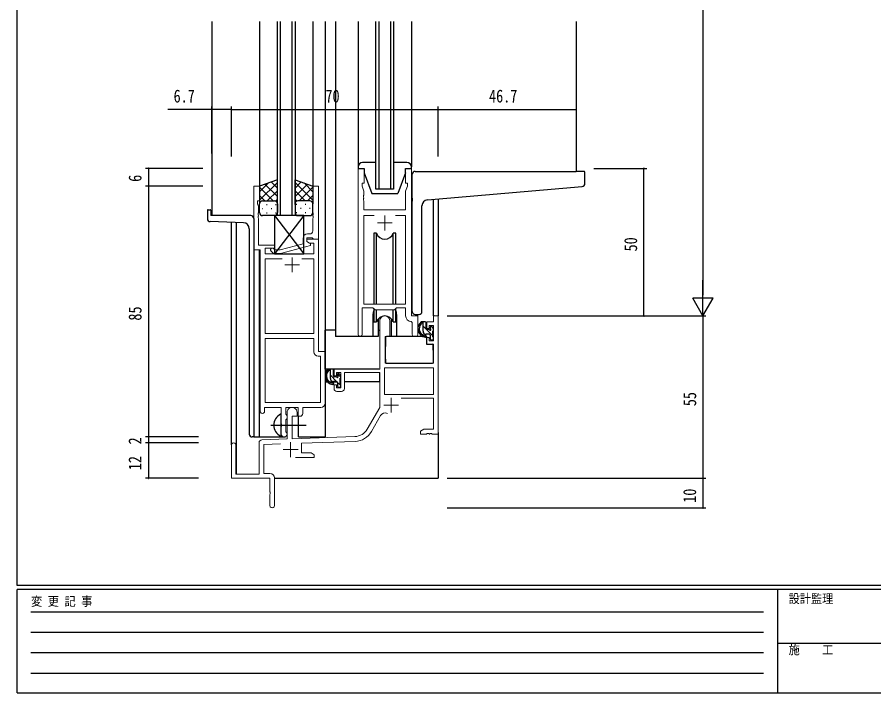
# Model space of a CAD drawing. Units: millimetres, scale not verified. Extents: x -397 to 397, y -282 to 282.
# Drawn here: x -393.9 to -103.7, y -282.1 to -53.1 of the extents above; entities that cross this region are included whole.
import ezdxf
from ezdxf.enums import TextEntityAlignment as Align

# ---------------------------------------------------------------- set-up
doc = ezdxf.new("R2010")
doc.units = ezdxf.units.MM
doc.header["$LTSCALE"] = 2
doc.layers.add('0-2_YKK_11', color=7, linetype='Continuous', lineweight=18)
for name, color, linetype in [('0-3_YKK_12', 2, 'Continuous'), ('0-4_YKK_13', 4, 'Continuous'), ('0-6_YKK_D', 6, 'Continuous'), ('0-7_YKK_ZWAK', 7, 'Continuous')]:
    doc.layers.add(name, color=color, linetype=linetype)
doc.styles.add('ＭＳ ゴシック', font='')
doc.styles.get('ＭＳ ゴシック').set_extended_font_data('MS Gothic')

msp = doc.modelspace()

# ---------------------------------------------------------------- linework, layer by layer
at = {"layer": '0-2_YKK_11'}
for p, q in [((-278.349, -104.393), (-278.349, -160.743)), ((-272.936, -120.323), (-276.419, -120.323)), ((-294.75, -126.593), (-295.55, -126.593)), ((-297.4, -135.023), (-293.38, -135.023)), ((-252.879, -172.023), (-269.419, -172.023)), ((-284.049, -179.993), (-285.549, -179.993)), ((-270.755, -188.145), (-273.891, -193.576)), ((-306.749, -209.263), (-306.749, -218.643))]:
    msp.add_line(p, q, dxfattribs=at)
at = {"layer": '0-2_YKK_11', "color": 2}
for p, q in [((-269.349, -120.393), (-269.349, -125.393)), ((-271.849, -122.893), (-266.849, -122.893)), ((-300.75, -134.593), (-300.75, -139.593)), ((-303.25, -137.093), (-298.25, -137.093)), ((-267.149, -182.093), (-267.149, -187.093)), ((-269.649, -184.593), (-264.649, -184.593)), ((-301.249, -197.193), (-301.249, -202.193)), ((-303.749, -199.693), (-298.749, -199.693))]:
    msp.add_line(p, q, dxfattribs=at)
at = {"layer": '0-2_YKK_11'}
for points in [[(-258.149, -160.428), (-258.149, -154.393), (-260.349, -154.393), (-260.349, -104.393), (-262.349, -104.393), (-262.349, -109.393), (-261.649, -109.393), (-261.649, -110.393), (-262.279, -112.124), (-262.279, -118.393), (-276.419, -118.393), (-276.419, -115.351), (-276.539, -115.168), (-276.539, -114.618), (-276.419, -114.435), (-276.419, -114.351), (-276.539, -114.168), (-276.539, -113.618), (-276.419, -113.435), (-276.419, -112.124), (-277.049, -110.393), (-277.049, -109.393), (-276.349, -109.393), (-276.349, -104.393), (-278.349, -104.393)], [(-311.55, -186.643), (-311.55, -132.023), (-313.75, -132.023), (-313.75, -110.393), (-311.75, -110.393), (-311.75, -115.393), (-312.45, -115.393), (-312.45, -116.393), (-312.12, -117.3), (-312.12, -119.435), (-312.24, -119.618), (-312.24, -120.168), (-312.12, -120.351), (-312.12, -120.435), (-312.24, -120.618), (-312.24, -121.168), (-312.12, -121.351), (-312.12, -130.393), (-306.75, -130.393), (-306.75, -131.393), (-309.92, -131.393), (-309.92, -133.393), (-293.38, -133.393), (-293.38, -129.693), (-294.884, -129.693), (-295.75, -129.193), (-295.75, -128.393), (-291.75, -128.393), (-291.75, -166.393), (-289.55, -166.393), (-289.55, -183.893)], [(-291.75, -128.393), (-291.75, -110.393), (-293.75, -110.393), (-293.75, -119.435), (-293.63, -119.618), (-293.63, -120.168), (-293.75, -120.351), (-293.75, -120.435), (-293.63, -120.618), (-293.63, -121.168), (-293.75, -121.351), (-293.75, -125.593)], [(-272.936, -120.323), (-276.419, -120.323), (-276.419, -150.393), (-262.279, -150.393), (-262.279, -120.323), (-265.761, -120.323)], [(-307.875, -132.417), (-307.099, -133.193), (-304.654, -133.193), (-294.55, -130.486), (-294.55, -129.886), (-295.75, -129.193), (-295.75, -127.893), (-293.95, -127.893), (-293.75, -128.093), (-293.45, -128.393), (-291.75, -128.393)], [(-297.05, -128.093), (-297.05, -129.913), (-304.812, -131.993), (-306.602, -131.993), (-307.026, -131.569)], [(-297.4, -135.023), (-293.38, -135.023), (-293.38, -160.393), (-309.92, -160.393), (-309.92, -135.023), (-304.101, -135.023)], [(-277.049, -160.743), (-277.049, -151.593), (-273.349, -151.593), (-272.619, -152.323), (-266.079, -152.323), (-265.349, -151.593), (-262.279, -151.593), (-262.279, -154.323)], [(-286.549, -178.993), (-286.549, -177.693), (-285.749, -177.693), (-285.749, -178.793), (-284.249, -178.793), (-284.249, -173.593), (-285.749, -173.593), (-285.749, -174.693), (-286.549, -174.693), (-286.549, -172.393), (-271.049, -172.393), (-271.049, -156.093)], [(-267.649, -156.093), (-267.649, -161.393), (-269.249, -161.393), (-269.249, -170.393), (-252.879, -170.393), (-252.879, -163.993), (-255.149, -163.993), (-255.149, -161.693), (-254.349, -161.693), (-254.349, -162.793), (-252.879, -162.793), (-252.879, -157.593), (-254.349, -157.593), (-254.349, -158.693), (-255.149, -158.693), (-255.149, -156.393), (-252.879, -156.393), (-252.879, -154.393), (-251.249, -154.393), (-251.249, -194.393), (-253.29, -194.393), (-253.474, -194.273), (-254.023, -194.273), (-254.207, -194.393), (-254.29, -194.393), (-254.474, -194.273), (-255.023, -194.273), (-255.207, -194.393), (-257.249, -194.393), (-257.249, -193.393), (-256.157, -192.763), (-252.879, -192.763), (-252.879, -182.193), (-263.75, -182.193)], [(-260.365, -156.321), (-260.079, -156.621), (-260.079, -160.428)], [(-309.92, -183.763), (-309.92, -162.023), (-293.38, -162.023), (-293.38, -166.523)], [(-291.88, -168.023), (-291.18, -168.023), (-291.18, -183.763), (-309.92, -183.763), (-309.92, -162.023)], [(-275.303, -192.761), (-271.049, -185.393), (-271.049, -173.593), (-283.049, -173.593), (-283.049, -178.993)], [(-304.45, -194.393), (-304.45, -192.064), (-304.307, -191.872), (-304.307, -190.914), (-304.45, -190.722), (-304.45, -185.393), (-310.05, -185.393), (-310.05, -186.643)], [(-298.12, -188.393), (-298.75, -188.393), (-298.75, -185.393), (-302.82, -185.393), (-302.82, -187.71), (-302.672, -187.903), (-302.45, -188.193), (-302.45, -189.093), (-302.672, -189.383), (-302.82, -189.576), (-302.82, -193.71), (-302.672, -193.903), (-302.45, -194.193), (-302.45, -194.393)], [(-291.05, -185.393), (-297.12, -185.393), (-297.12, -187.393)], [(-310.983, -196.359), (-302.449, -196.061), (-302.449, -187.093)], [(-299.049, -187.093), (-299.049, -188.393), (-300.749, -188.393), (-300.749, -196.002), (-279.458, -195.258)], [(-319.849, -198.093), (-319.849, -207.993), (-311.949, -207.993), (-311.949, -197.359)], [(-279.401, -196.887), (-297.549, -197.521), (-297.549, -200.763), (-294.34, -200.763), (-293.249, -201.393), (-293.249, -202.393), (-299.599, -202.393)], [(-308.249, -218.643), (-308.249, -214.851), (-308.129, -214.668), (-308.129, -214.118), (-308.249, -213.935), (-308.249, -209.393), (-321.249, -209.393), (-321.249, -198.093)], [(-304.681, -197.77), (-310.319, -197.967), (-310.319, -207.763), (-308.249, -207.763)]]:
    msp.add_lwpolyline(points, dxfattribs=at)
msp.add_lwpolyline([(-252.879, -172.023), (-269.419, -172.023), (-269.419, -180.993), (-252.879, -180.993)], close=True, dxfattribs=at)
for centre, radius, start, end in [((-295.55, -128.093), 1.5, 90.00001, 179.99999), ((-294.75, -125.593), 1, 270.00001, 359.99999), ((-307.45, -131.993), 0.6, 44.99999, 225.00001), ((-269.349, -156.093), 1.7, 359.99999, 180.00001), ((-260.279, -154.323), 2, 180, 267.50807), ((-277.699, -160.743), 0.65, 179.99999, 0.00001), ((-259.114, -160.428), 0.965, 179.99999, 0.00001), ((-291.88, -166.523), 1.5, 180.00001, 269.99999), ((-285.549, -178.993), 1, 180.00001, 269.99999), ((-284.049, -178.993), 1, 270.00001, 359.99999), ((-300.749, -187.093), 1.7, 359.99999, 180.00001), ((-291.05, -183.893), 1.5, 270.00001, 359.99999), ((-310.8, -186.643), 0.75, 179.99999, 0.00001), ((-298.12, -187.393), 1, 270.00001, 359.99999), ((-269.196, -189.045), 1.8, 65.29866, 149.99999), ((-303.45, -194.393), 1, 180.00001, 269.99999), ((-303.45, -194.393), 1, 270.00001, 359.99999), ((-279.633, -190.261), 5, 271.99999, 330), ((-279.633, -190.261), 6.63, 272, 330), ((-310.949, -197.359), 1, 91.99998, 180), ((-320.549, -198.093), 0.7, 359.99999, 180.00001), ((-308.249, -209.263), 1.5, 0.00001, 89.99999), ((-307.499, -218.643), 0.75, 179.99999, 0.00001)]:
    msp.add_arc(centre, radius, start, end, dxfattribs=at)
at = {"layer": '0-3_YKK_12'}
for p, q in [((-327.949, -54.643), (-327.949, -120.393)), ((-311.75, -54.643), (-311.75, -110.893)), ((-305.75, -120.393), (-305.75, -54.643)), ((-304.75, -54.643), (-304.75, -120.393)), ((-300.75, -120.393), (-300.75, -54.643)), ((-299.75, -54.643), (-299.75, -120.393)), ((-293.75, -54.643), (-293.75, -110.893)), ((-289.549, -54.643), (-289.549, -195.393)), ((-286.048, -54.643), (-286.048, -161.393)), ((-278.349, -54.643), (-278.349, -103.893)), ((-272.349, -111.393), (-272.349, -54.643)), ((-271.349, -54.643), (-271.349, -111.393)), ((-267.349, -111.393), (-267.349, -54.643)), ((-266.349, -54.643), (-266.349, -111.393)), ((-260.349, -54.643), (-260.349, -103.893)), ((-204.549, -54.643), (-204.549, -105.396)), ((-266.349, -111.393), (-272.349, -111.393)), ((-252.879, -154.393), (-252.863, -114.885)), ((-251.249, -114.744), (-251.249, -154.393)), ((-321.249, -198.093), (-321.249, -122.679)), ((-319.619, -207.993), (-319.619, -122.736)), ((-311.949, -132.023), (-311.949, -195.393)), ((-273.349, -153.893), (-273.349, -161.393)), ((-265.349, -153.893), (-265.349, -161.393)), ((-252.579, -154.393), (-252.879, -154.393)), ((-286.048, -159.193), (-289.544, -159.193)), ((-273.349, -161.393), (-286.048, -161.393)), ((-259.121, -161.393), (-265.349, -161.393)), ((-298.549, -195.393), (-298.549, -188.376)), ((-251.249, -193.893), (-251.249, -209.393)), ((-313.75, -195.393), (-302.948, -195.393)), ((-302.948, -195.393), (-302.948, -195.258)), ((-298.549, -195.393), (-289.549, -195.393)), ((-306.749, -209.393), (-251.249, -209.393))]:
    msp.add_line(p, q, dxfattribs=at)
for start, end in [(159.63587, 180), (0, 20.36413)]:
    msp.add_arc((-269.349, -153.893), 4, start, end, dxfattribs=at)
at = {"layer": '0-4_YKK_13'}
for p, q in [((-278.349, -103.893), (-278.349, -104.393)), ((-278.349, -104.393), (-276.349, -104.393)), ((-272.349, -102.393), (-276.849, -102.393)), ((-276.349, -104.393), (-276.349, -105.893)), ((-261.849, -102.393), (-266.349, -102.393)), ((-262.349, -104.393), (-260.349, -104.393)), ((-262.349, -105.893), (-262.349, -104.393)), ((-260.349, -104.393), (-260.349, -103.893)), ((-276.349, -105.893), (-273.749, -112.893)), ((-262.349, -105.893), (-264.949, -112.893)), ((-260.049, -114.51), (-260.049, -106.396)), ((-259.049, -105.396), (-204.549, -105.396)), ((-201.849, -105.396), (-204.549, -105.396)), ((-201.549, -109.48), (-201.549, -105.696)), ((-305.752, -108.25), (-311.752, -110.393)), ((-311.752, -115.125), (-305.752, -109.125)), ((-311.752, -112.296), (-308.791, -109.335)), ((-305.752, -113.944), (-309.948, -109.749)), ((-305.752, -111.116), (-307.864, -109.004)), ((-305.752, -116.614), (-305.752, -108.25)), ((-299.754, -108.25), (-293.754, -110.393)), ((-299.754, -116.614), (-299.754, -108.25)), ((-299.754, -111.116), (-297.642, -109.004)), ((-293.754, -115.125), (-299.754, -109.125)), ((-299.754, -113.944), (-295.558, -109.749)), ((-293.754, -112.296), (-296.715, -109.335)), ((-311.752, -110.393), (-311.752, -116.393)), ((-307.132, -115.393), (-311.752, -110.773)), ((-309.192, -115.393), (-305.752, -111.953)), ((-296.314, -115.393), (-299.754, -111.953)), ((-298.374, -115.393), (-293.754, -110.773)), ((-293.754, -110.393), (-293.754, -116.393)), ((-273.749, -112.893), (-264.949, -112.893)), ((-254.923, -115.066), (-202.461, -110.476)), ((-309.96, -115.393), (-311.752, -113.601)), ((-310.752, -115.393), (-307.152, -115.393)), ((-310.352, -115.393), (-306.752, -115.393)), ((-306.42, -115.45), (-305.752, -114.782)), ((-299.086, -115.45), (-299.754, -114.782)), ((-295.154, -115.393), (-298.754, -115.393)), ((-294.754, -115.393), (-298.354, -115.393)), ((-295.546, -115.393), (-293.754, -113.601)), ((-260.349, -113.377), (-260.349, -120.193)), ((-260.049, -114.51), (-260.049, -115.514)), ((-260.049, -152.896), (-260.049, -115.514)), ((-329.45, -118.693), (-329.45, -121.427)), ((-329.15, -118.393), (-328.55, -118.393)), ((-328.25, -118.693), (-328.25, -120.393)), ((-311.752, -119.393), (-311.752, -116.393)), ((-310.832, -118.029), (-310.632, -118.029)), ((-309.417, -116.614), (-309.217, -116.614)), ((-307.802, -118.029), (-307.602, -118.029)), ((-306.387, -116.614), (-306.187, -116.614)), ((-305.752, -116.393), (-305.752, -119.393)), ((-299.754, -116.393), (-299.754, -119.393)), ((-299.119, -116.614), (-299.319, -116.614)), ((-297.704, -118.029), (-297.904, -118.029)), ((-296.089, -116.614), (-296.289, -116.614)), ((-294.674, -118.029), (-294.874, -118.029)), ((-293.754, -119.393), (-293.754, -116.393)), ((-256.749, -152.896), (-256.749, -117.058)), ((-314.75, -120.393), (-328.25, -120.393)), ((-313.75, -121.393), (-313.75, -195.393)), ((-306.752, -120.393), (-310.752, -120.393)), ((-309.417, -119.444), (-309.217, -119.444)), ((-306.75, -120.393), (-306.75, -133.393)), ((-296.75, -120.393), (-306.75, -120.393)), ((-306.75, -120.393), (-296.75, -133.393)), ((-296.75, -120.393), (-306.75, -133.393)), ((-306.387, -119.444), (-306.187, -119.444)), ((-299.119, -119.444), (-299.319, -119.444)), ((-298.754, -120.393), (-294.754, -120.393)), ((-296.75, -133.393), (-296.75, -120.393)), ((-296.089, -119.444), (-296.289, -119.444)), ((-317.181, -122.821), (-328.485, -122.427)), ((-315.25, -124.82), (-315.25, -194.393)), ((-273.098, -126.393), (-273.098, -150.393)), ((-272.177, -126.393), (-273.098, -126.393)), ((-272.177, -150.393), (-272.177, -126.393)), ((-266.52, -150.393), (-266.52, -126.393)), ((-265.598, -126.393), (-266.52, -126.393)), ((-265.598, -150.393), (-265.598, -126.393)), ((-306.75, -133.393), (-296.75, -133.393)), ((-273.098, -151.843), (-273.098, -156.393)), ((-272.177, -156.393), (-272.177, -152.323)), ((-266.52, -156.393), (-266.52, -152.323)), ((-265.598, -156.393), (-265.598, -151.843)), ((-273.098, -156.393), (-272.177, -156.393)), ((-271.599, -155.408), (-271.599, -161.393)), ((-266.52, -156.393), (-265.598, -156.393)), ((-259.049, -153.896), (-257.749, -153.896)), ((-255.679, -156.393), (-256.979, -156.393)), ((-256.379, -159.593), (-256.379, -156.393)), ((-255.379, -158.693), (-255.379, -156.693)), ((-289.544, -172.393), (-289.544, -159.193)), ((-271.599, -159.193), (-271.049, -159.193)), ((-253.079, -161.121), (-256.379, -157.821)), ((-254.439, -158.993), (-255.079, -158.993)), ((-253.979, -158.193), (-253.979, -158.532)), ((-252.966, -158.481), (-253.466, -157.981)), ((-253.079, -161.493), (-253.079, -159.493)), ((-252.879, -159.293), (-252.879, -158.693)), ((-271.599, -161.393), (-273.349, -161.393)), ((-269.124, -161.69), (-269.179, -167.893)), ((-255.247, -161.393), (-268.824, -161.393)), ((-254.279, -160.593), (-255.379, -160.593)), ((-255.247, -161.393), (-255.179, -163.993)), ((-253.979, -160.893), (-253.979, -162.193)), ((-253.679, -162.493), (-253.179, -162.493)), ((-252.879, -162.193), (-252.879, -161.693)), ((-269.144, -163.893), (-269.249, -163.893)), ((-255.179, -163.993), (-253.21, -163.993)), ((-252.879, -167.893), (-252.91, -164.29)), ((-269.179, -167.893), (-269.159, -170.096)), ((-252.898, -170.096), (-252.879, -167.893)), ((-269.249, -168.823), (-269.17, -168.902)), ((-268.859, -170.393), (-253.198, -170.393)), ((-271.349, -172.393), (-289.544, -172.393)), ((-289.344, -172.393), (-289.344, -173.645)), ((-287.079, -172.393), (-288.379, -172.393)), ((-287.779, -175.593), (-287.779, -172.393)), ((-286.779, -172.676), (-287.061, -172.393)), ((-286.779, -174.693), (-286.779, -172.693)), ((-284.279, -175.176), (-285.361, -174.093)), ((-284.366, -174.481), (-284.866, -173.981)), ((-271.144, -173.673), (-271.144, -176.693)), ((-289.344, -175.783), (-289.344, -176.693)), ((-289.344, -176.693), (-288.764, -176.693)), ((-288.067, -176.693), (-285.455, -176.693)), ((-285.69, -176.593), (-287.779, -174.505)), ((-285.679, -176.593), (-286.779, -176.593)), ((-285.839, -174.993), (-286.479, -174.993)), ((-285.379, -174.193), (-285.379, -174.532)), ((-285.379, -176.893), (-285.379, -178.193)), ((-284.279, -178.005), (-285.379, -176.905)), ((-284.479, -177.493), (-284.479, -175.493)), ((-284.479, -176.693), (-284.249, -176.693)), ((-284.279, -175.293), (-284.279, -174.693)), ((-271.144, -176.693), (-283.049, -176.693)), ((-285.079, -178.493), (-284.579, -178.493)), ((-284.279, -178.193), (-284.279, -177.693)), ((-304.45, -194.989), (-304.45, -187.797)), ((-307.95, -191.393), (-295.963, -191.393)), ((-313.75, -195.393), (-314.25, -195.393))]:
    msp.add_line(p, q, dxfattribs=at)
msp.add_lwpolyline([(-265.349, -161.393), (-267.099, -161.393), (-267.099, -155.408)], dxfattribs=at)
for centre, radius, start, end in [((-276.849, -103.893), 1.5, 90, 180), ((-261.849, -103.893), 1.5, 0, 90), ((-259.049, -106.396), 1, 135.573, 180), ((-259.049, -106.396), 1, 90, 135.573), ((-259.049, -106.396), 1, 121.36697, 135.573), ((-201.849, -105.696), 0.3, 0, 90), ((-202.549, -109.48), 1, 275, 0), ((-310.752, -116.393), 1, 90, 180), ((-310.752, -116.393), 1, 90, 180), ((-306.752, -116.393), 1, 360, 90), ((-306.752, -116.393), 1, 360, 90), ((-298.754, -116.393), 1, 90, 180), ((-298.754, -116.393), 1, 90, 180), ((-294.754, -116.393), 1, 360, 90), ((-294.754, -116.393), 1, 360, 90), ((-254.749, -117.058), 2, 95, 180), ((-329.15, -118.693), 0.3, 90, 180), ((-328.55, -118.693), 0.3, 0, 90), ((-328.45, -121.427), 1, 180, 268), ((-314.75, -121.393), 1, 0, 90), ((-310.752, -119.393), 1, 180, 270), ((-306.752, -119.393), 1, 270, 360), ((-298.754, -119.393), 1, 180, 270), ((-294.754, -119.393), 1, 270, 360), ((-317.25, -124.82), 2, 0, 88), ((-269.348, -125.393), 3, 199.4715, 340.5285), ((-259.049, -152.896), 1, 180, 270), ((-257.749, -152.896), 1, 270, 0), ((-269.348, -157.393), 3, 19.47123, 160.52877), ((-255.264, -158.714), 2.885, 126.45193, 263.90389), ((-255.679, -156.693), 0.3, 0, 90), ((-255.179, -158.68), 2.504, 139.45806, 259.25217), ((-257.239, -156.797), 0.3, 301.6219, 336.95039), ((-256.779, -156.993), 0.2, 36.8699, 156.95039), ((-256.379, -156.693), 0.3, 216.8699, 270), ((-255.379, -159.593), 1, 180, 270), ((-255.079, -158.693), 0.3, 180, 270), ((-254.439, -159.293), 0.3, 33.05573, 90), ((-253.979, -158.993), 0.25, 213.05573, 56.94427), ((-253.679, -158.193), 0.3, 45, 180), ((-253.679, -158.532), 0.3, 180, 236.94427), ((-253.079, -159.293), 0.2, 270, 0), ((-253.179, -158.693), 0.3, 0, 45), ((-268.824, -161.693), 0.3, 90, 179.5), ((-255.5, -161.343), 0.25, 253.6388, 125.58163), ((-254.279, -160.893), 0.3, 0, 90), ((-253.679, -162.193), 0.3, 180, 270), ((-253.179, -162.193), 0.3, 270, 0), ((-253.079, -161.693), 0.2, 0, 90), ((-253.21, -164.293), 0.3, 0.5, 90), ((-268.859, -170.093), 0.3, 180.5, 270), ((-253.198, -170.093), 0.3, 270, 359.5), ((-286.664, -174.714), 2.885, 126.45193, 263.90389), ((-286.579, -174.68), 2.504, 139.45806, 259.25217), ((-288.639, -172.797), 0.3, 301.6219, 336.95039), ((-288.179, -172.993), 0.2, 36.8699, 156.95039), ((-287.779, -172.693), 0.3, 216.8699, 270), ((-287.079, -172.693), 0.3, 0, 90), ((-285.079, -174.193), 0.3, 45, 180), ((-286.779, -175.593), 1, 180, 270), ((-286.479, -174.693), 0.3, 180, 270), ((-285.839, -175.293), 0.3, 33.05573, 90), ((-285.679, -176.893), 0.3, 0, 90), ((-285.379, -174.993), 0.25, 213.05573, 56.94427), ((-285.079, -174.532), 0.3, 180, 236.94427), ((-284.479, -175.293), 0.2, 270, 0), ((-284.579, -174.693), 0.3, 0, 45), ((-286.9, -177.343), 0.25, 253.6388, 125.58163), ((-285.079, -178.193), 0.3, 180, 270), ((-284.579, -178.193), 0.3, 270, 0), ((-284.479, -177.693), 0.2, 0, 90), ((-302.75, -191.393), 4.2, 117.28096, 242.71904), ((-304.605, -187.797), 0.154, 0, 117.28096), ((-314.25, -194.393), 1, 180, 270), ((-304.605, -194.989), 0.154, 242.71904, 0)]:
    msp.add_arc(centre, radius, start, end, dxfattribs=at)
at = {"layer": '0-6_YKK_D'}
for p, q in [((-161.549, 188.607), (-161.549, -147.393)), ((-327.949, -99.393), (-327.949, -83.393)), ((-321.249, -99.393), (-321.249, -83.393)), ((-321.249, -100.393), (-321.249, -83.393)), ((-251.249, -100.393), (-251.249, -83.393)), ((-251.249, -100.393), (-251.249, -83.393)), ((-327.949, -84.393), (-342.849, -84.393)), ((-321.249, -84.393), (-327.949, -84.393)), ((-321.249, -84.393), (-251.249, -84.393)), ((-251.249, -84.393), (-204.549, -84.393)), ((-330.949, -104.393), (-350.449, -104.393)), ((-349.449, -104.393), (-349.449, -110.393)), ((-198.549, -104.393), (-180.549, -104.393)), ((-181.549, -154.393), (-181.549, -104.393)), ((-332.449, -110.393), (-350.449, -110.393)), ((-330.949, -110.393), (-350.449, -110.393)), ((-349.449, -110.393), (-349.449, -195.393)), ((-161.549, -154.393), (-161.549, -142.269)), ((-158.049, -148.331), (-165.049, -148.331)), ((-161.549, -154.393), (-165.049, -148.331)), ((-161.549, -154.393), (-158.049, -148.331)), ((-248.249, -154.393), (-160.549, -154.393)), ((-248.249, -154.393), (-160.549, -154.393)), ((-198.549, -154.393), (-180.549, -154.393)), ((-161.549, -154.393), (-161.549, -209.393)), ((-332.449, -195.393), (-350.449, -195.393)), ((-332.449, -195.393), (-350.449, -195.393)), ((-349.449, -195.393), (-349.449, -197.393)), ((-332.449, -197.393), (-350.449, -197.393)), ((-332.449, -197.393), (-350.449, -197.393)), ((-349.449, -197.393), (-349.449, -209.393)), ((-332.449, -209.393), (-350.449, -209.393)), ((-248.249, -209.393), (-160.549, -209.393)), ((-248.249, -209.393), (-160.549, -209.393)), ((-161.549, -209.393), (-161.549, -219.393)), ((-248.249, -219.393), (-160.549, -219.393))]:
    msp.add_line(p, q, dxfattribs=at)
for centre, start, end in [((-327.949, -84.393), 0, 180), ((-327.949, -84.393), 180, 0), ((-321.249, -84.393), 0, 180), ((-321.249, -84.393), 0, 180), ((-321.249, -84.393), 180, 0), ((-321.249, -84.393), 180, 0), ((-251.249, -84.393), 0, 180), ((-251.249, -84.393), 0, 180), ((-251.249, -84.393), 180, 0), ((-251.249, -84.393), 180, 0), ((-204.549, -84.393), 0, 180), ((-204.549, -84.393), 180, 0), ((-349.449, -104.393), 90, 270), ((-349.449, -104.393), 270, 90), ((-181.549, -104.393), 90, 270), ((-181.549, -104.393), 270, 90), ((-349.449, -110.393), 90, 270), ((-349.449, -110.393), 90, 270), ((-349.449, -110.393), 270, 90), ((-349.449, -110.393), 270, 90), ((-181.549, -154.393), 90, 270), ((-181.549, -154.393), 270, 90), ((-349.449, -195.393), 90, 270), ((-349.449, -195.393), 90, 270), ((-349.449, -197.393), 90, 270), ((-349.449, -197.393), 90, 270), ((-349.449, -195.393), 270, 90), ((-349.449, -195.393), 270, 90), ((-349.449, -197.393), 270, 90), ((-349.449, -197.393), 270, 90), ((-349.449, -209.393), 90, 270), ((-349.449, -209.393), 270, 90), ((-161.549, -209.393), 90, 270), ((-161.549, -209.393), 90, 270), ((-161.549, -209.393), 270, 90), ((-161.549, -209.393), 270, 90), ((-161.549, -219.393), 90, 270), ((-161.549, -219.393), 270, 90)]:
    msp.add_arc(centre, 0.106, start, end, dxfattribs=at)
at = {"layer": '0-7_YKK_ZWAK'}
for p, q in [((-393.9, -245.7), (-393.9, 279.3)), ((376.1, -245.7), (-393.9, -245.7)), ((338.3, -247.1), (-393.9, -247.1)), ((-393.9, -282.1), (-393.9, -247.1)), ((-136.3, -247.1), (-136.3, -282.1)), ((-389.301, -254.612), (-141.109, -254.612)), ((-389.301, -261.541), (-141.109, -261.541)), ((-136.3, -265.299), (-7.5, -265.299)), ((-389.301, -268.47), (-141.109, -268.47)), ((-389.301, -275.398), (-141.109, -275.398)), ((-393.9, -282.1), (338.3, -282.1))]:
    msp.add_line(p, q, dxfattribs=at)

# ---------------------------------------------------------------- texts
at = {"layer": '0-6_YKK_D', "style": 'ＭＳ ゴシック', "width": 0.8}
for s, p in [('6.7', (-340.89, -83.393)), ('70', (-289.44, -83.393)), ('46.7', (-234.026, -83.393))]:
    msp.add_text(s, height=4.399, dxfattribs=at).set_placement(p, align=Align.BOTTOM_LEFT)
for s, p in [('6', (-350.449, -108.952)), ('50', (-182.549, -132.524)), ('85', (-350.449, -155.963)), ('55', (-162.549, -184.963)), ('2', (-350.449, -197.928)), ('12', (-350.449, -206.646)), ('10', (-162.549, -217.694))]:
    msp.add_text(s, height=4.399, rotation=90, dxfattribs=at).set_placement(p, align=Align.BOTTOM_LEFT)
at = {"layer": '0-7_YKK_ZWAK', "style": 'ＭＳ ゴシック', "width": 0.9}
for s, p in [('変 更 記 事', (-389.186, -253.547)), ('設計監理', (-132.531, -252.633)), ('施\u3000\u3000工', (-132.531, -269.954))]:
    msp.add_text(s, height=3.079, dxfattribs=at).set_placement(p, align=Align.BOTTOM_LEFT)

doc.saveas('drawing.dxf')
